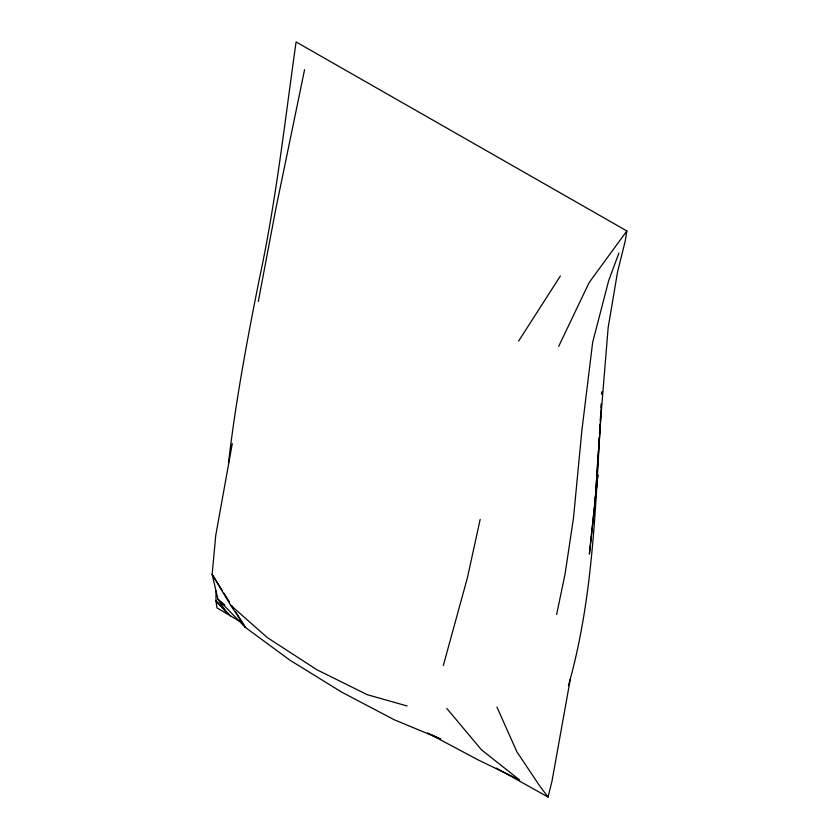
<?xml version="1.0" encoding="UTF-8"?>
<svg xmlns="http://www.w3.org/2000/svg" width="839" height="839" viewBox="0 0 839 839"><rect width="100%" height="100%" fill="white"/><g stroke="black" fill="none" stroke-linecap="round" stroke-linejoin="round"><path stroke-width="1.26" d="M216.043 591.055L215.969 600.944L216.955 607.866L239.87 621.426M601.521 403.559C595.585 497.884 594.432 594.169 568.423 685.683M597.63 462.394L595.312 498.964L589.398 554.107L597.85 474.979L595.312 498.964L601.144 413.428L608.149 327.661L617.577 271.794L625.212 241.129L626.859 230.945L296.094 41.95C284.872 120.963 276.188 200.427 259.419 278.579C247.211 339.68 235.728 400.979 228.491 462.887M597.798 459.782L598.375 450.648M598.626 446.726L599.203 437.58M599.455 433.669L600.032 424.524M600.284 420.612L600.787 412.767M601.112 407.544L601.364 403.632M570.289 679.286L551.978 781.287L548.035 797.05L496.227 768.073M232.288 443.621L215.738 535.471L212.141 574.379L217.941 599.256L226.436 612.439L215.969 600.944L230.966 616.287M258.297 301.474L275.601 209.96L304.578 69.637M556.614 614.557L565.098 573.824L573.519 517.757L581.815 431.036L592.659 342.354L608.736 280.404L618.909 253.084M480.17 519.393L467.365 577.945L443.328 665.516M558.669 346.402L589.156 282.554L626.859 230.945M518.607 341.085L560.358 276.021M407.072 705.966L367.188 694.661L316.764 669.679L267.358 637.619L230.526 605.097L212.141 574.379L222.576 590.992M430.764 734.345L440.706 739.065L394.267 719.768L341.651 692.112L289.77 660.062L245.512 627.53L217.941 599.256L224.925 605.066M427.544 732.95L478.22 759.956L519.635 779.966L481.429 749.804L446.841 708.483M548.035 797.05L539.708 785.933L516.866 751.765L496.94 707.067M230.526 605.097L245.512 627.53L235.78 612.03M223.961 593.204L229.529 602.066M231.616 605.38L233.693 608.705M602.129 391.865L601.993 394.466L602.108 391.876"/></g></svg>
